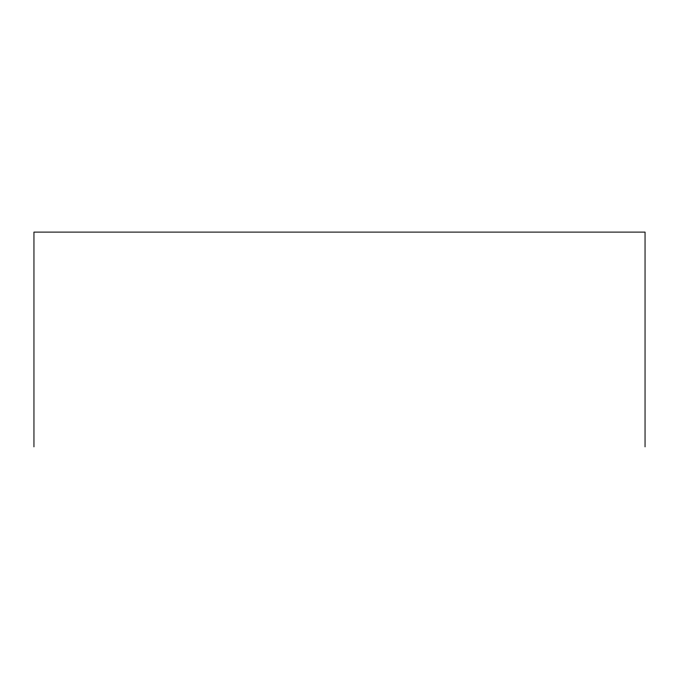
<?xml version="1.0" encoding="UTF-8"?>
<svg xmlns="http://www.w3.org/2000/svg" width="679" height="679" viewBox="0 0 679 679"><rect width="100%" height="100%" fill="white"/><g stroke="black" fill="none" stroke-linecap="round" stroke-linejoin="round"><path stroke-width="1.02" d="M645.05 446.892L645.05 232.108L33.95 232.108L33.95 446.892"/></g></svg>
